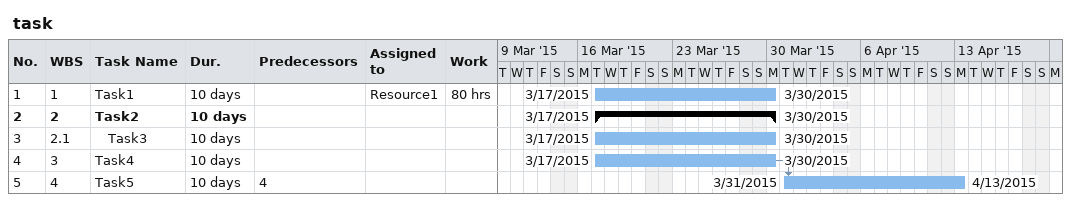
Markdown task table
task

| ID | WBS | Task | Duration | Start | Finish | Predecessors | Resources | Work (h) |
|---|---|---|---|---|---|---|---|---|
| 1 | 1 | Task1 | 10d | 2015-03-17 | 2015-03-30 |  | Resource1 | 80 |
| 2 | 2 | **Task2** | 10d | 2015-03-17 | 2015-03-30 |  |  |  |
| 3 | 2.1 | Task3 | 10d | 2015-03-17 | 2015-03-30 |  |  |  |
| 4 | 3 | Task4 | 10d | 2015-03-17 | 2015-03-30 |  |  |  |
| 5 | 4 | Task5 | 10d | 2015-03-31 | 2015-04-13 | 4 |  |  |
